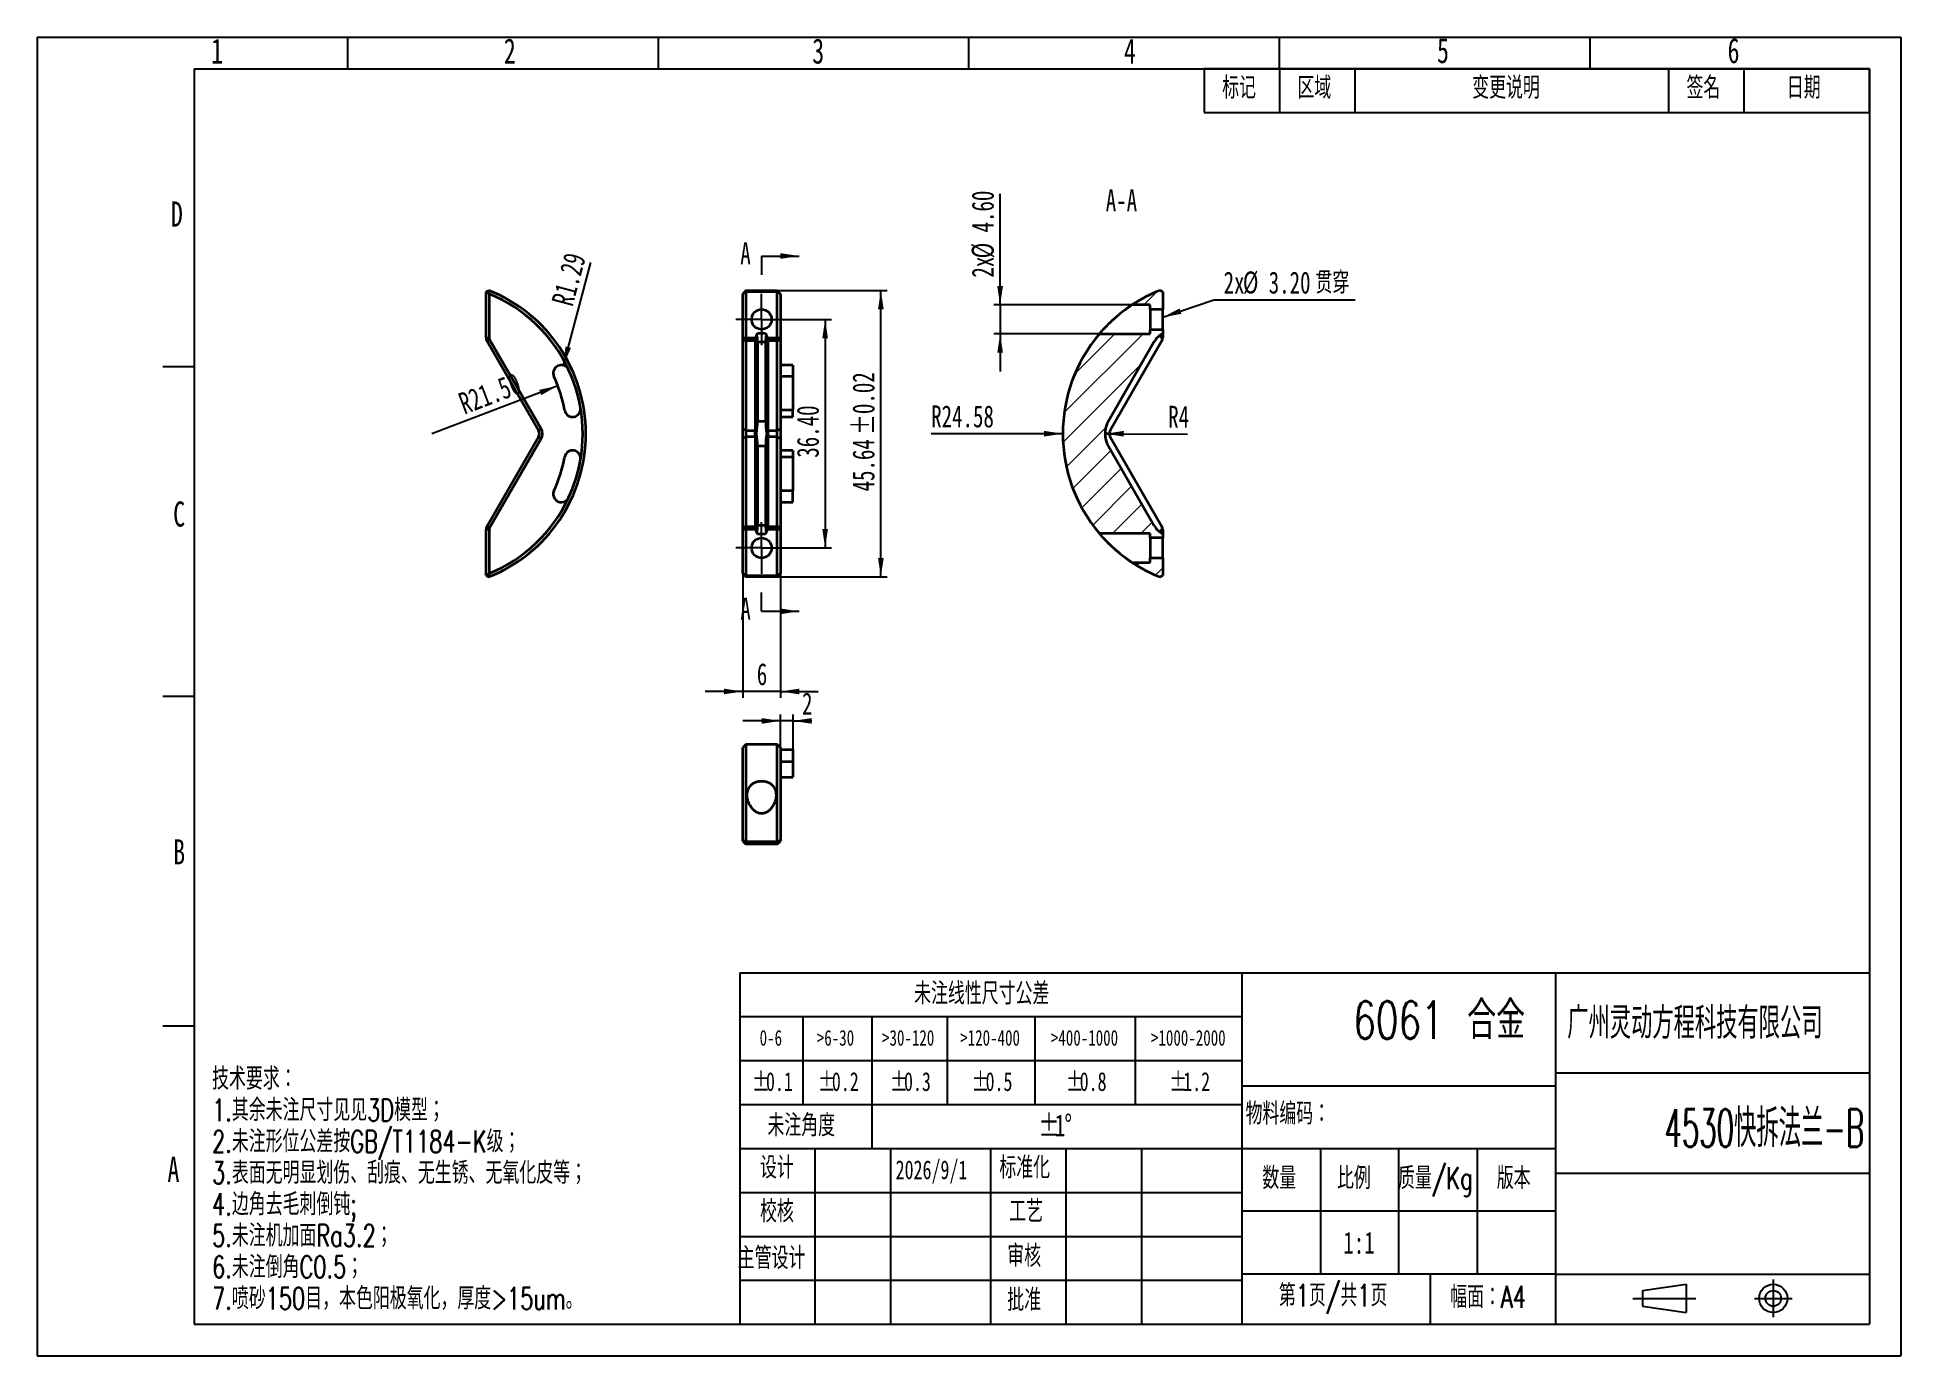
# Model space of a CAD drawing. Header units: millimetres. Extents: x 0 to 297, y 0 to 210.
import ezdxf

# ---------------------------------------------------------------- set-up
doc = ezdxf.new("R2010")
doc.units = ezdxf.units.MM
doc.linetypes.add('CENTERX2', pattern=[20.32, 12.7, -2.54, 2.54, -2.54])
for name, color, linetype in [('中心线', 6, 'CENTERX2'), ('尺寸线', 5, 'Continuous'), ('细实线', 7, 'Continuous')]:
    doc.layers.add(name, color=color, linetype=linetype)
doc.layers.add('图框', color=7, linetype='Continuous', lineweight=50)
doc.layers.add('粗实线', color=7, linetype='Continuous', lineweight=25)
doc.styles.add('SLDTEXTSTYLE0', font='TXT', dxfattribs={"width": 0.7, "bigfont": 'bigfont'})
doc.styles.add('SLDTEXTSTYLE1', font='TXT', dxfattribs={"width": 0.7})
doc.styles.add('SLDTEXTSTYLE2', font='TXT', dxfattribs={"width": 0.616621, "bigfont": 'bigfont'})
doc.styles.add('SLDTEXTSTYLE3', font='TXT', dxfattribs={"width": 0.538729, "bigfont": 'bigfont'})
doc.dimstyles.new('SLDDIMSTYLE0', dxfattribs={"dimtxt": 3.5, "dimasz": 3, "dimexe": 0, "dimexo": 0.0625, "dimgap": 0.875, "dimtad": 2, "dimrnd": 1e-09, "dimzin": 12, "dimdsep": 46, "dimtxsty": 'SLDTEXTSTYLE1', "dimsah": 1, "dimcen": 0.09, "dimadec": 0, "dimazin": 3, "dimtol": 1, "dimtp": 0.02, "dimtm": 0.02, "dimtfac": 1, "dimtofl": 0, "dimtmove": 0, "dimatfit": 3, "dimfxl": 0, "dimfrac": 2, "dimtolj": 1, "dimarcsym": 0})
doc.dimstyles.new('SLDDIMSTYLE1', dxfattribs={"dimtxt": 3.5, "dimasz": 3, "dimexe": 0, "dimexo": 0.0625, "dimgap": 0.875, "dimtad": 2, "dimrnd": 1e-09, "dimzin": 12, "dimdsep": 46, "dimtxsty": 'SLDTEXTSTYLE1', "dimsah": 1, "dimcen": 0.09, "dimadec": 0, "dimazin": 3, "dimtfac": 1, "dimtmove": 0, "dimatfit": 0, "dimfxl": 0, "dimfrac": 2, "dimtolj": 1, "dimtzin": 12, "dimarcsym": 0})
doc.dimstyles.new('SLDDIMSTYLE2', dxfattribs={"dimtxt": 3.5, "dimasz": 3, "dimexe": 0, "dimexo": 0.0625, "dimgap": 0.875, "dimtad": 2, "dimrnd": 1e-09, "dimzin": 4, "dimdsep": 46, "dimtxsty": 'SLDTEXTSTYLE1', "dimsah": 1, "dimcen": 0.09, "dimadec": 0, "dimazin": 1, "dimtfac": 1, "dimtofl": 0, "dimtmove": 0, "dimatfit": 3, "dimfxl": 0, "dimfrac": 2, "dimtolj": 1, "dimtzin": 12, "dimarcsym": 0})
doc.dimstyles.new('SLDDIMSTYLE3', dxfattribs={"dimtxt": 3.5, "dimasz": 3, "dimexe": 0, "dimexo": 0.0625, "dimgap": 0.875, "dimtad": 2, "dimrnd": 1e-09, "dimzin": 12, "dimdsep": 46, "dimtxsty": 'SLDTEXTSTYLE1', "dimsah": 1, "dimcen": 0, "dimadec": 0, "dimazin": 3, "dimtfac": 1, "dimtofl": 0, "dimtmove": 0, "dimatfit": 3, "dimfxl": 0, "dimfrac": 2, "dimtolj": 1, "dimtzin": 12, "dimarcsym": 0})
doc.dimstyles.new('SLDDIMSTYLE4', dxfattribs={"dimtxt": 3.5, "dimasz": 3, "dimexe": 0, "dimexo": 0.0625, "dimgap": 0.875, "dimtad": 2, "dimrnd": 1e-09, "dimzin": 12, "dimdsep": 46, "dimtxsty": 'SLDTEXTSTYLE1', "dimsah": 1, "dimcen": 0, "dimadec": 0, "dimazin": 3, "dimtfac": 1, "dimtofl": 0, "dimtmove": 0, "dimatfit": 3, "dimfxl": 0, "dimfrac": 2, "dimtolj": 1, "dimtzin": 12, "dimarcsym": 0})
doc.dimstyles.new('SLDDIMSTYLE5', dxfattribs={"dimtxt": 3.5, "dimasz": 3, "dimexe": 0, "dimexo": 0.0625, "dimgap": 0.875, "dimtad": 0, "dimtih": 1, "dimtoh": 1, "dimrnd": 1e-09, "dimzin": 4, "dimdsep": 46, "dimtxsty": 'SLDTEXTSTYLE1', "dimblk1": 'NONE', "dimsah": 1, "dimcen": 0, "dimadec": 0, "dimazin": 1, "dimtfac": 1, "dimtmove": 0, "dimatfit": 3, "dimldrblk": 'NONE', "dimfxl": 0, "dimfrac": 2, "dimtolj": 1, "dimtzin": 12, "dimarcsym": 0})
doc.dimstyles.new('SLDDIMSTYLE6', dxfattribs={"dimtxt": 3.5, "dimasz": 3, "dimexe": 0, "dimexo": 0.0625, "dimgap": 0.875, "dimtad": 2, "dimrnd": 1e-09, "dimzin": 4, "dimdsep": 46, "dimtxsty": 'SLDTEXTSTYLE1', "dimsah": 1, "dimcen": 0.09, "dimadec": 0, "dimazin": 1, "dimtfac": 1, "dimtmove": 0, "dimatfit": 0, "dimfxl": 0, "dimfrac": 2, "dimtolj": 1, "dimtzin": 12, "dimarcsym": 0})
doc.dimstyles.new('SLDDIMSTYLE7', dxfattribs={"dimtxt": 3.5, "dimasz": 3, "dimexe": 0, "dimexo": 0.0625, "dimgap": 0.875, "dimtad": 2, "dimrnd": 1e-09, "dimzin": 4, "dimdsep": 46, "dimtxsty": 'SLDTEXTSTYLE1', "dimsah": 1, "dimcen": 0, "dimadec": 0, "dimazin": 1, "dimtfac": 1, "dimtofl": 0, "dimtmove": 0, "dimatfit": 3, "dimfxl": 0, "dimfrac": 2, "dimtolj": 1, "dimtzin": 12, "dimarcsym": 0})

# ---------------------------------------------------------------- blocks, each defined once
blk = doc.blocks.new('SW_TABLEANNOTATION_0')
at = {"layer": '细实线', "color": 0}
for p, q in [((0, 0), (0, -7)), ((0, 0), (12, 0)), ((0, 0), (0, -7)), ((106, 0), (0, 0)), ((12, 0), (12, -7)), ((12, 0), (24, 0)), ((24, 0), (24, -7)), ((24, 0), (74, 0)), ((74, 0), (74, -7)), ((74, 0), (86, 0)), ((86, 0), (86, -7)), ((86, 0), (106, 0)), ((106, 0), (106, -7)), ((106, -7), (106, 0)), ((0, -7), (12, -7)), ((0, -7), (106, -7)), ((12, -7), (24, -7)), ((24, -7), (74, -7)), ((74, -7), (86, -7)), ((86, -7), (106, -7))]:
    blk.add_line(p, q, dxfattribs=at)
at = {"layer": '细实线', "color": 0, "char_height": 3.5, "attachment_point": 1, "style": 'SLDTEXTSTYLE0'}
for s, insert in [('标记', (2.85, -1.28)), ('区域', (14.85, -1.28)), ('变更说明', (42.7, -1.28)), ('签名', (76.85, -1.28)), ('日期', (92.85, -1.28))]:
    blk.add_mtext(s, dxfattribs=dict(at, insert=insert))
blk = doc.blocks.new('SW_TABLEANNOTATION_1')
at = {"layer": '细实线', "color": 0}
for p, q in [((0, 0), (0, -7)), ((0, 0), (5, 0)), ((5, 0), (10, 0)), ((10, 0), (21, 0)), ((21, 0), (33, 0)), ((33, 0), (47, 0)), ((47, 0), (63, 0)), ((63, 0), (80, 0)), ((80, 0), (80, -7)), ((0, -7), (0, -14)), ((0, -7), (5, -7)), ((5, -7), (10, -7)), ((10, -7), (10, -14)), ((10, -7), (21, -7)), ((21, -7), (21, -14)), ((21, -7), (33, -7)), ((33, -7), (33, -14)), ((33, -7), (47, -7)), ((47, -7), (47, -14)), ((47, -7), (63, -7)), ((63, -7), (63, -14)), ((63, -7), (80, -7)), ((80, -7), (80, -14)), ((0, -14), (0, -21)), ((0, -14), (5, -14)), ((5, -14), (10, -14)), ((10, -14), (10, -21)), ((10, -14), (21, -14)), ((21, -14), (21, -21)), ((21, -14), (33, -14)), ((33, -14), (33, -21)), ((33, -14), (47, -14)), ((47, -14), (47, -21)), ((47, -14), (63, -14)), ((63, -14), (63, -21)), ((63, -14), (80, -14)), ((80, -14), (80, -21)), ((0, -21), (0, -28)), ((0, -21), (5, -21)), ((5, -21), (10, -21)), ((10, -21), (21, -21)), ((21, -21), (21, -28)), ((21, -21), (21, -28)), ((21, -21), (33, -21)), ((33, -21), (47, -21)), ((47, -21), (63, -21)), ((63, -21), (80, -21)), ((80, -21), (80, -28)), ((0, -28), (5, -28)), ((5, -28), (10, -28)), ((10, -28), (21, -28)), ((21, -28), (33, -28)), ((33, -28), (47, -28)), ((47, -28), (63, -28)), ((63, -28), (80, -28))]:
    blk.add_line(p, q, dxfattribs=at)
at = {"layer": '细实线', "color": 0, "attachment_point": 1}
for s, insert, char_height, style in [('未注线性尺寸公差', (27.75, -1.56), 3.5, 'SLDTEXTSTYLE0'), ('0-6', (3.13, -9.12), 2.5, 'SLDTEXTSTYLE1'), ('>6-30', (12.24, -9.12), 2.5, 'SLDTEXTSTYLE1'), ('>30-120', (22.64, -9.12), 2.5, 'SLDTEXTSTYLE1'), ('>120-400', (35.1, -9.12), 2.5, 'SLDTEXTSTYLE1'), ('>400-1000', (49.55, -9.12), 2.5, 'SLDTEXTSTYLE1'), ('>1000-2000', (65.5, -9.12), 2.5, 'SLDTEXTSTYLE1'), ('%%p', (1.91, -15.84), 3, 'SLDTEXTSTYLE1'), ('0.1', (4.14, -15.84), 3, 'SLDTEXTSTYLE1'), ('%%p', (12.41, -15.84), 3, 'SLDTEXTSTYLE1'), ('0.2', (14.64, -15.84), 3, 'SLDTEXTSTYLE1'), ('%%p', (23.91, -15.84), 3, 'SLDTEXTSTYLE1'), ('0.3', (26.14, -15.84), 3, 'SLDTEXTSTYLE1'), ('%%p', (36.91, -15.84), 3, 'SLDTEXTSTYLE1'), ('0.5', (39.14, -15.84), 3, 'SLDTEXTSTYLE1'), ('%%p', (51.92, -15.84), 3, 'SLDTEXTSTYLE1'), ('0.8', (54.14, -15.84), 3, 'SLDTEXTSTYLE1'), ('%%p', (68.41, -15.84), 3, 'SLDTEXTSTYLE1'), ('1.2', (70.64, -15.84), 3, 'SLDTEXTSTYLE1'), ('未注角度', (4.38, -22.56), 3.5, 'SLDTEXTSTYLE0'), ('%%p', (47.57, -22.56), 3.5, 'SLDTEXTSTYLE1'), ('1', (50.17, -22.56), 3.5, 'SLDTEXTSTYLE1'), ('%%d', (51.7, -22.56), 3.5, 'SLDTEXTSTYLE1')]:
    blk.add_mtext(s, dxfattribs=dict(at, insert=insert, char_height=char_height, style=style))
blk = doc.blocks.new('_D')
at = {"layer": '尺寸线'}
for p, q in [((117.95, 169.68), (135.45, 169.68)), ((134.45, 124.04), (134.45, 169.68)), ((117.95, 124.04), (135.45, 124.04))]:
    blk.add_line(p, q, dxfattribs=at)
for points in [[(134.45, 169.68), (134, 166.68), (134.9, 166.68)], [(134.45, 124.04), (134.9, 127.04), (134, 127.04)]]:
    blk.add_solid(points, dxfattribs=at)
at = {"layer": '尺寸线', "char_height": 3.5, "attachment_point": 1, "rotation": 90, "style": 'SLDTEXTSTYLE1'}
for s, insert in [('±0.02', (129.93, 146.65)), ('45.64', (129.93, 137.66))]:
    blk.add_mtext(s, dxfattribs=dict(at, insert=insert))
blk = doc.blocks.new('_D_1')
at = {"layer": '尺寸线'}
for p, q in [((112.45, 131.85), (112.45, 104.8)), ((118.45, 131.85), (118.45, 104.8)), ((112.45, 105.8), (106.45, 105.8)), ((118.45, 105.8), (112.45, 105.8)), ((118.45, 105.8), (124.45, 105.8))]:
    blk.add_line(p, q, dxfattribs=at)
for points in [[(112.45, 105.8), (109.45, 106.25), (109.45, 105.35)], [(118.45, 105.8), (121.45, 105.35), (121.45, 106.25)]]:
    blk.add_solid(points, dxfattribs=at)
at = {"layer": '尺寸线', "insert": (114.68, 110.31), "char_height": 3.5, "attachment_point": 1, "style": 'SLDTEXTSTYLE1'}
blk.add_mtext('6', dxfattribs=at)
blk = doc.blocks.new('_D_2')
at = {"layer": '尺寸线'}
for p, q in [((119.55, 165.06), (126.57, 165.06)), ((125.57, 165.06), (125.57, 128.66)), ((119.55, 128.66), (126.57, 128.66))]:
    blk.add_line(p, q, dxfattribs=at)
for points in [[(125.57, 165.06), (125.12, 162.06), (126.02, 162.06)], [(125.57, 128.66), (126.02, 131.66), (125.12, 131.66)]]:
    blk.add_solid(points, dxfattribs=at)
at = {"layer": '尺寸线', "insert": (121.06, 143.03), "char_height": 3.5, "attachment_point": 1, "rotation": 90, "style": 'SLDTEXTSTYLE1'}
blk.add_mtext('36.40', dxfattribs=at)
blk = doc.blocks.new('SW_CENTERMARKSYMBOL_0')
at = {"layer": '中心线', "color": 0}
for p, q in [((0, 2.5), (0, 4.1)), ((-2.5, 0), (-4.1, 0)), ((0, 0), (-2.5, 0)), ((0, 0), (0, 2.5)), ((0, 0), (0, -2.5)), ((0, 0), (2.5, 0)), ((2.5, 0), (4.1, 0)), ((0, -2.5), (0, -4.1))]:
    blk.add_line(p, q, dxfattribs=at)
blk = doc.blocks.new('SW_CENTERMARKSYMBOL_1')
at = {"layer": '中心线', "color": 0}
for p, q in [((0, 2.5), (0, 4.1)), ((-2.5, 0), (-4.1, 0)), ((0, 0), (-2.5, 0)), ((0, 0), (0, 2.5)), ((0, 0), (0, -2.5)), ((0, 0), (2.5, 0)), ((2.5, 0), (4.1, 0)), ((0, -2.5), (0, -4.1))]:
    blk.add_line(p, q, dxfattribs=at)
blk = doc.blocks.new('_D_3')
at = {"layer": '尺寸线'}
for p, q in [((118.45, 101.11), (112.45, 101.11)), ((118.45, 96.53), (118.45, 102.11)), ((120.45, 101.11), (118.45, 101.11)), ((120.45, 96.53), (120.45, 102.11)), ((120.45, 101.11), (123.43, 101.11))]:
    blk.add_line(p, q, dxfattribs=at)
for points in [[(118.45, 101.11), (115.45, 101.56), (115.45, 100.66)], [(120.45, 101.11), (123.45, 100.66), (123.45, 101.56)]]:
    blk.add_solid(points, dxfattribs=at)
at = {"layer": '尺寸线', "insert": (121.89, 105.62), "char_height": 3.5, "attachment_point": 1, "style": 'SLDTEXTSTYLE1'}
blk.add_mtext('2', dxfattribs=at)
blk = doc.blocks.new('_D_4')
at = {"layer": '尺寸线'}
blk.add_line((170.18, 146.86), (183.32, 146.79), dxfattribs=at)
blk.add_solid([(170.18, 146.86), (173.17, 146.4), (173.18, 147.3)], dxfattribs=at)
at = {"layer": '尺寸线', "insert": (180.25, 151.3), "char_height": 3.5, "attachment_point": 1, "style": 'SLDTEXTSTYLE1'}
blk.add_mtext('R4', dxfattribs=at)
blk = doc.blocks.new('_D_5')
at = {"layer": '尺寸线'}
blk.add_line((163.46, 146.86), (142.47, 146.86), dxfattribs=at)
blk.add_solid([(163.46, 146.86), (160.46, 147.31), (160.46, 146.41)], dxfattribs=at)
at = {"layer": '尺寸线', "insert": (142.47, 151.37), "char_height": 3.5, "attachment_point": 1, "style": 'SLDTEXTSTYLE1'}
blk.add_mtext('R24.58', dxfattribs=at)
blk = doc.blocks.new('_D_6')
at = {"layer": '尺寸线'}
for p, q in [((179.37, 165.41), (187.5, 168.18)), ((187.5, 168.18), (210.06, 168.18))]:
    blk.add_line(p, q, dxfattribs=at)
blk.add_solid([(179.37, 165.41), (182.36, 165.95), (182.07, 166.81)], dxfattribs=at)
at = {"layer": '尺寸线', "char_height": 3.5, "attachment_point": 1}
for s, insert, style in [('2x', (189.08, 172.68), 'SLDTEXTSTYLE1'), ('%%c', (192.15, 172.7), 'SLDTEXTSTYLE1'), ('3.20', (196.27, 172.68), 'SLDTEXTSTYLE1'), ('贯穿', (203.72, 172.68), 'SLDTEXTSTYLE0')]:
    blk.add_mtext(s, dxfattribs=dict(at, insert=insert, style=style))
blk = doc.blocks.new('_None')
blk = doc.blocks.new('_D_7')
at = {"layer": '尺寸线'}
for p, q in [((153.46, 167.36), (153.46, 185.04)), ((174.48, 167.36), (152.46, 167.36)), ((153.46, 167.36), (153.46, 162.76)), ((169.29, 162.76), (152.46, 162.76)), ((153.46, 162.76), (153.46, 156.76))]:
    blk.add_line(p, q, dxfattribs=at)
for points in [[(153.46, 167.36), (153.91, 170.36), (153.01, 170.36)], [(153.46, 162.76), (153.01, 159.76), (153.91, 159.76)]]:
    blk.add_solid(points, dxfattribs=at)
at = {"layer": '尺寸线', "char_height": 3.5, "attachment_point": 1, "rotation": 90, "style": 'SLDTEXTSTYLE1'}
for s, insert in [('4.60', (148.94, 178.91)), ('%%c', (148.93, 174.79)), ('2x', (148.94, 171.72))]:
    blk.add_mtext(s, dxfattribs=dict(at, insert=insert))
blk = doc.blocks.new('_D_8')
at = {"layer": '尺寸线'}
blk.add_line((83.85, 157.74), (88.24, 174.12), dxfattribs=at)
blk.add_solid([(83.85, 157.74), (85.06, 160.52), (84.19, 160.75)], dxfattribs=at)
at = {"layer": '尺寸线', "insert": (81.92, 167.88), "char_height": 3.5, "attachment_point": 1, "rotation": 75, "style": 'SLDTEXTSTYLE1'}
blk.add_mtext('R1.29', dxfattribs=at)
blk = doc.blocks.new('_D_9')
at = {"layer": '尺寸线'}
blk.add_line((82.97, 154.49), (62.87, 146.86), dxfattribs=at)
blk.add_solid([(82.97, 154.49), (80, 153.85), (80.32, 153.01)], dxfattribs=at)
at = {"layer": '尺寸线', "insert": (66.83, 153.15), "char_height": 3.5, "attachment_point": 1, "rotation": 20.7866, "style": 'SLDTEXTSTYLE1'}
blk.add_mtext('R21.50', dxfattribs=at)

msp = doc.modelspace()

# ---------------------------------------------------------------- hatches: boundary and pattern name
at = {"layer": '细实线', "linetype": 'Continuous', "lineweight": 18}
h = msp.add_hatch(dxfattribs=at)
h.set_pattern_fill('ANSI31', color=256, angle=3e-322, style=0)
edge = h.paths.add_edge_path(flags=0)
edge.add_line((177.372, 167.364), (177.372, 166.664))
edge.add_line((177.372, 166.664), (179.372, 166.664))
edge.add_line((179.372, 166.664), (179.372, 169.476))
edge.add_line((179.372, 169.476), (178.911, 169.685))
edge.add_arc((188.033, 146.864), 24.576, 111.78712, 123.47431)
edge.add_line((174.477, 167.364), (177.372, 167.364))
h = msp.add_hatch(dxfattribs=at)
h.set_pattern_fill('ANSI31', color=256, angle=3e-322, style=0)
edge = h.paths.add_edge_path(flags=0)
edge.add_line((177.372, 162.764), (169.292, 162.764))
edge.add_arc((188.033, 146.864), 24.576, 139.68707, 220.31293)
edge.add_line((169.292, 130.964), (177.372, 130.964))
edge.add_line((177.372, 130.964), (177.372, 130.264))
edge.add_line((177.372, 130.264), (179.372, 130.264))
edge.add_line((179.372, 130.264), (179.372, 130.864))
edge.add_arc((181.435, 134.291), 4, 210, 238.95502, ccw=False)
edge.add_line((177.971, 132.291), (170.712, 144.864))
edge.add_arc((174.176, 146.864), 4, 150, 210, ccw=False)
edge.add_line((170.712, 148.864), (177.971, 161.437))
edge.add_arc((181.435, 159.437), 4, 121.04498, 150, ccw=False)
edge.add_line((179.372, 162.864), (179.372, 163.464))
edge.add_line((179.372, 163.464), (177.372, 163.464))
edge.add_line((177.372, 163.464), (177.372, 162.764))
h = msp.add_hatch(dxfattribs=at)
h.set_pattern_fill('ANSI31', color=256, angle=3e-322, style=0)
edge = h.paths.add_edge_path(flags=0)
edge.add_line((177.372, 127.064), (177.372, 126.364))
edge.add_line((177.372, 126.364), (174.477, 126.364))
edge.add_arc((188.033, 146.864), 24.576, 236.52569, 248.21288)
edge.add_line((178.911, 124.043), (179.372, 124.252))
edge.add_line((179.372, 124.252), (179.372, 127.064))
edge.add_line((179.372, 127.064), (177.372, 127.064))

# ---------------------------------------------------------------- linework, layer by layer
at = {"color": 7, "linetype": 'Continuous', "lineweight": 35}
for p, q in [((71.526, 169.476), (71.988, 169.685)), ((71.526, 169.476), (72.026, 169.13)), ((71.526, 162.132), (71.526, 169.476)), ((112.445, 169.13), (112.945, 169.476)), ((112.945, 169.685), (112.945, 169.476)), ((112.945, 169.685), (117.945, 169.685)), ((112.945, 169.476), (112.945, 162.132)), ((117.945, 169.476), (112.945, 169.476)), ((117.945, 169.476), (117.945, 169.685)), ((117.945, 162.132), (117.945, 169.476)), ((117.945, 169.476), (118.445, 169.13)), ((179.372, 169.476), (178.911, 169.685)), ((179.372, 169.476), (179.372, 166.664)), ((72.026, 169.13), (72.026, 162.132)), ((112.445, 162.132), (112.445, 169.13)), ((118.445, 169.13), (118.445, 162.132)), ((177.372, 167.364), (174.477, 167.364)), ((177.372, 166.664), (177.372, 167.364)), ((179.372, 166.664), (177.372, 166.664)), ((177.372, 166.664), (177.372, 163.464)), ((179.372, 163.464), (179.372, 166.664)), ((177.372, 162.764), (177.372, 163.464)), ((177.372, 163.464), (179.372, 163.464)), ((179.372, 163.464), (179.372, 162.864)), ((71.526, 162.132), (72.026, 162.132)), ((71.66, 161.632), (72.093, 161.882)), ((79.898, 147.364), (71.66, 161.632)), ((72.093, 161.882), (80.331, 147.614)), ((112.445, 161.882), (112.445, 162.132)), ((112.445, 162.132), (112.945, 162.132)), ((112.445, 161.882), (112.945, 161.632)), ((112.445, 147.614), (112.445, 161.882)), ((112.945, 162.132), (112.945, 161.632)), ((112.945, 162.132), (114.543, 162.132)), ((114.445, 161.632), (112.945, 161.632)), ((112.945, 161.632), (112.945, 147.364)), ((114.445, 161.632), (114.445, 147.364)), ((114.543, 162.132), (114.461, 161.908)), ((114.543, 162.132), (114.809, 162.864)), ((114.809, 162.864), (116.081, 162.864)), ((116.081, 161.437), (114.809, 161.437)), ((114.809, 161.437), (114.809, 148.864)), ((116.081, 162.864), (116.348, 162.132)), ((116.081, 161.437), (116.081, 148.864)), ((116.348, 162.132), (117.945, 162.132)), ((116.429, 161.908), (116.348, 162.132)), ((117.945, 161.632), (116.445, 161.632)), ((116.445, 161.632), (116.445, 147.364)), ((117.945, 161.632), (117.945, 162.132)), ((117.945, 162.132), (118.445, 162.132)), ((117.945, 161.632), (118.445, 161.882)), ((117.945, 147.364), (117.945, 161.632)), ((118.445, 162.132), (118.445, 161.882)), ((118.445, 161.882), (118.445, 147.614)), ((169.292, 162.764), (177.372, 162.764)), ((177.971, 161.437), (170.712, 148.864)), ((179.238, 161.632), (171.001, 147.364)), ((179.347, 161.908), (178.96, 162.579)), ((179.372, 162.864), (179.372, 162.132)), ((120.445, 157.783), (118.445, 157.783)), ((120.445, 157.783), (120.445, 155.95)), ((120.445, 155.95), (118.445, 155.95)), ((120.445, 155.95), (120.445, 150.598)), ((114.809, 148.864), (116.081, 148.864)), ((120.445, 150.598), (118.445, 150.598)), ((118.445, 149.533), (120.445, 149.533)), ((120.445, 149.533), (120.445, 150.598)), ((71.66, 132.096), (79.898, 146.364)), ((80.331, 146.114), (72.093, 131.846)), ((79.898, 147.364), (80.331, 147.614)), ((79.898, 146.364), (80.331, 146.114)), ((112.445, 147.614), (112.945, 147.364)), ((112.445, 146.114), (112.445, 147.614)), ((112.445, 146.114), (112.945, 146.364)), ((112.445, 131.846), (112.445, 146.114)), ((112.945, 147.364), (114.445, 147.364)), ((112.945, 147.364), (112.945, 146.364)), ((112.945, 146.364), (112.945, 132.096)), ((114.445, 146.364), (112.945, 146.364)), ((114.614, 146.864), (114.397, 146.864)), ((114.445, 146.364), (114.445, 132.096)), ((116.494, 146.864), (116.276, 146.864)), ((116.445, 147.364), (117.945, 147.364)), ((116.445, 146.364), (116.445, 132.096)), ((117.945, 146.364), (116.445, 146.364)), ((117.945, 147.364), (118.445, 147.614)), ((117.945, 146.364), (117.945, 147.364)), ((117.945, 132.096), (117.945, 146.364)), ((117.945, 146.364), (118.445, 146.114)), ((118.445, 147.614), (118.445, 146.114)), ((118.445, 146.114), (118.445, 131.846)), ((170.867, 146.864), (170.176, 146.864)), ((171.001, 146.364), (179.238, 132.096)), ((114.809, 144.864), (114.809, 132.291)), ((116.081, 144.864), (114.809, 144.864)), ((116.081, 144.864), (116.081, 132.291)), ((120.445, 144.195), (118.445, 144.195)), ((120.445, 143.131), (118.445, 143.131)), ((120.445, 144.195), (120.445, 143.131)), ((120.445, 143.131), (120.445, 137.778)), ((170.712, 144.864), (177.971, 132.291)), ((120.445, 137.778), (118.445, 137.778)), ((120.445, 135.945), (120.445, 137.778)), ((118.445, 135.945), (120.445, 135.945)), ((72.026, 131.596), (71.526, 131.596)), ((71.526, 124.252), (71.526, 131.596)), ((72.093, 131.846), (71.66, 132.096)), ((72.026, 131.596), (72.026, 124.598)), ((112.945, 132.096), (112.445, 131.846)), ((112.445, 131.596), (112.445, 131.846)), ((112.945, 131.596), (112.445, 131.596)), ((112.445, 124.598), (112.445, 131.596)), ((112.945, 132.096), (112.945, 131.596)), ((112.945, 132.096), (114.445, 132.096)), ((112.945, 131.596), (112.945, 124.252)), ((114.543, 131.596), (112.945, 131.596)), ((114.461, 131.82), (114.543, 131.596)), ((114.809, 130.864), (114.543, 131.596)), ((114.809, 132.291), (116.081, 132.291)), ((116.081, 130.864), (114.809, 130.864)), ((116.348, 131.596), (116.081, 130.864)), ((116.348, 131.596), (116.429, 131.82)), ((117.945, 131.596), (116.348, 131.596)), ((116.445, 132.096), (117.945, 132.096)), ((117.945, 131.596), (117.945, 132.096)), ((118.445, 131.846), (117.945, 132.096)), ((117.945, 124.252), (117.945, 131.596)), ((118.445, 131.596), (117.945, 131.596)), ((118.445, 131.846), (118.445, 131.596)), ((118.445, 131.596), (118.445, 124.598)), ((177.372, 130.964), (169.292, 130.964)), ((177.372, 130.264), (177.372, 130.964)), ((179.347, 131.82), (178.96, 131.149)), ((179.372, 131.596), (179.372, 130.864)), ((179.372, 130.864), (179.372, 130.264)), ((179.372, 130.264), (177.372, 130.264)), ((177.372, 130.264), (177.372, 127.064)), ((179.372, 127.064), (179.372, 130.264)), ((174.477, 126.364), (177.372, 126.364)), ((177.372, 127.064), (179.372, 127.064)), ((177.372, 126.364), (177.372, 127.064)), ((179.372, 127.064), (179.372, 124.252)), ((72.026, 124.598), (71.526, 124.252)), ((71.526, 124.252), (71.988, 124.043)), ((112.945, 124.252), (112.445, 124.598)), ((112.945, 124.043), (112.945, 124.252)), ((112.945, 124.252), (117.945, 124.252)), ((117.945, 124.043), (112.945, 124.043)), ((118.445, 124.598), (117.945, 124.252)), ((117.945, 124.252), (117.945, 124.043)), ((178.911, 124.043), (179.372, 124.252)), ((112.945, 97.375), (112.445, 96.875)), ((112.445, 81.959), (112.445, 96.875)), ((117.945, 97.375), (112.945, 97.375)), ((112.945, 97.375), (112.945, 81.921)), ((118.445, 96.875), (117.945, 97.375)), ((117.945, 81.921), (117.945, 97.375)), ((118.445, 96.875), (118.445, 96.51)), ((120.445, 96.529), (118.445, 96.529)), ((118.445, 96.51), (118.445, 94.62)), ((120.445, 96.51), (118.445, 96.51)), ((120.445, 96.51), (120.445, 96.529)), ((120.445, 96.51), (120.445, 94.62)), ((118.445, 94.62), (118.445, 81.959)), ((120.445, 94.62), (118.445, 94.62)), ((118.445, 92.164), (120.445, 92.164)), ((120.445, 94.62), (120.445, 92.164)), ((112.445, 81.959), (112.945, 81.459)), ((112.945, 81.921), (117.945, 81.921)), ((112.945, 81.921), (112.945, 81.459)), ((117.945, 81.459), (112.945, 81.459)), ((117.945, 81.459), (118.445, 81.959)), ((117.945, 81.459), (117.945, 81.921))]:
    msp.add_line(p, q, dxfattribs=at)
for centre in [(115.445, 165.064), (115.445, 128.664)]:
    msp.add_circle(centre, 1.6, dxfattribs=at)
for centre, radius, start, end in [((62.866, 146.864), 24.576, 291.78712, 68.21288), ((188.033, 146.864), 24.576, 111.78712, 123.47431), ((62.866, 146.864), 24.076, 25, 67.63745), ((72.526, 162.132), 1, 180, 210), ((72.526, 162.132), 0.5, 180, 210), ((188.033, 146.864), 24.576, 139.68707, 220.31293), ((181.435, 159.437), 4, 121.04498, 150), ((178.372, 162.132), 1, 330, 347.0586), ((178.372, 162.132), 1, 347.0586, 0), ((83.519, 156.495), 1.288, 25, 205), ((62.866, 146.864), 21.5, 10, 25), ((62.866, 146.864), 24.076, 10, 25), ((85.308, 150.821), 1.288, 190, 10), ((62.866, 146.864), 24.076, 350, 10), ((174.176, 146.864), 4, 150, 210), ((79.032, 146.864), 1, 330, 30), ((79.032, 146.864), 1.5, 330, 30), ((171.867, 146.864), 1, 150, 180), ((171.867, 146.864), 1, 180, 210), ((62.866, 146.864), 21.5, 335, 350), ((85.308, 142.907), 1.288, 350, 170), ((62.866, 146.864), 24.076, 335, 350), ((62.866, 146.864), 24.076, 292.36255, 335), ((83.519, 137.233), 1.288, 155, 335), ((72.526, 131.596), 1, 150, 180), ((72.526, 131.596), 0.5, 150, 180), ((181.435, 134.291), 4, 210, 238.95502), ((178.372, 131.596), 1, 12.9414, 30), ((178.372, 131.596), 1, 0, 12.9414), ((188.033, 146.864), 24.576, 236.52569, 248.21288)]:
    msp.add_arc(centre, radius, start, end, dxfattribs=at)
for centre, major_axis, ratio, start_param, end_param in [((22.582, 235.807), (-42.024, 92.783), 0.2847098, 3.7907547, 3.7991789), ((190.225, 235.807), (97.457, 93.342), 0.0641512, 2.422641, 2.4310652), ((40.666, 235.807), (97.457, -93.342), 0.0641512, 0.7105274, 0.7189517), ((114.809, 162.132), (0.201, 0.998), 0.3040696, 1.8577922, 2.1555209), ((113.353, 159.437), (0.804, 3.993), 0.3040696, 5.2971136, 5.6769807), ((117.537, 159.437), (-0.804, 3.993), 0.3040696, 0.6062046, 0.9860717), ((116.081, 162.132), (-0.201, 0.998), 0.3040696, 4.1276644, 4.4253931), ((113.353, 146.864), (0.804, 3.993), 0.3040696, 4.7735148, 5.2971136), ((117.537, 146.864), (-0.804, 3.993), 0.3040696, 0.9860717, 1.5096705), ((114.081, 146.864), (0.201, 0.998), 0.3040696, 4.7735148, 5.2971136), ((114.081, 146.864), (-0.201, 0.998), 0.3040696, 4.1276644, 4.6512632), ((113.353, 146.864), (-0.804, 3.993), 0.3040696, 4.1276644, 4.6512632), ((117.537, 146.864), (0.804, 3.993), 0.3040696, 1.6319221, 2.1555209), ((116.809, 146.864), (-0.201, 0.998), 0.3040696, 0.9860717, 1.5096705), ((116.809, 146.864), (0.201, 0.998), 0.3040696, 1.6319221, 2.1555209), ((114.809, 131.596), (-0.201, 0.998), 0.3040696, 0.9860717, 1.2838004), ((113.353, 134.291), (-0.804, 3.993), 0.3040696, 3.7477972, 4.1276644), ((117.537, 134.291), (0.804, 3.993), 0.3040696, 2.1555209, 2.5353881), ((116.081, 131.596), (0.201, 0.998), 0.3040696, 4.9993849, 5.2971136), ((22.582, 57.921), (42.024, 92.783), 0.2847098, 5.625599, 5.6340233), ((190.225, 57.921), (97.457, -93.342), 0.0641512, 3.8521201, 3.8605443), ((40.666, 57.921), (97.457, 93.342), 0.0641512, 5.5642336, 5.5726579), ((190.225, 32.515), (97.121, -44.522), 0.2259628, 2.5872234, 2.5956476), ((40.666, 32.515), (97.121, 44.522), 0.2259628, 0.545945, 0.5543693)]:
    msp.add_ellipse(centre, major_axis=major_axis, ratio=ratio, start_param=start_param, end_param=end_param, dxfattribs=at)
for points, knots in [([(174.477, 167.364), (174.477, 167.364), (174.468, 167.358), (174.433, 167.335), (174.406, 167.317), (174.308, 167.252), (174.217, 167.19), (174.007, 167.046), (173.89, 166.964), (173.639, 166.785), (173.507, 166.689), (173.102, 166.388), (172.819, 166.169), (172.245, 165.702), (171.959, 165.459), (171.532, 165.079), (171.39, 164.949), (171.113, 164.69), (170.977, 164.56), (170.578, 164.17), (170.322, 163.906), (169.981, 163.543), (169.873, 163.425), (169.68, 163.211), (169.594, 163.114), (169.449, 162.947), (169.392, 162.88), (169.313, 162.788), (169.292, 162.764), (169.292, 162.764)], [0, 0, 0, 0, 0.03125, 0.03125, 0.0625, 0.0625, 0.125, 0.125, 0.1875, 0.1875, 0.25, 0.25, 0.375, 0.375, 0.5, 0.5, 0.5625, 0.5625, 0.625, 0.625, 0.75, 0.75, 0.8125, 0.8125, 0.875, 0.875, 0.9375, 0.9375, 1, 1, 1, 1]), ([(169.292, 130.964), (169.292, 130.964), (169.313, 130.94), (169.392, 130.848), (169.449, 130.781), (169.594, 130.615), (169.681, 130.516), (169.874, 130.302), (169.982, 130.185), (170.21, 129.941), (170.33, 129.816), (170.58, 129.559), (170.712, 129.427), (171.113, 129.035), (171.389, 128.777), (171.816, 128.397), (171.96, 128.271), (172.246, 128.027), (172.389, 127.909), (172.817, 127.561), (173.103, 127.339), (173.508, 127.038), (173.639, 126.943), (173.89, 126.764), (174.008, 126.682), (174.217, 126.538), (174.309, 126.476), (174.406, 126.411), (174.433, 126.393), (174.468, 126.37), (174.477, 126.364), (174.477, 126.364)], [0, 0, 0, 0, 0.0625, 0.0625, 0.125, 0.125, 0.1875, 0.1875, 0.25, 0.25, 0.3125, 0.3125, 0.375, 0.375, 0.5, 0.5, 0.5625, 0.5625, 0.625, 0.625, 0.75, 0.75, 0.8125, 0.8125, 0.875, 0.875, 0.9375, 0.9375, 0.96875, 0.96875, 1, 1, 1, 1]), ([(115.445, 86.354), (115.542, 86.354), (115.637, 86.364), (115.824, 86.399), (115.916, 86.425), (116.178, 86.523), (116.338, 86.615), (116.624, 86.825), (116.75, 86.942), (116.977, 87.192), (117.079, 87.325), (117.345, 87.729), (117.478, 88.012), (117.669, 88.586), (117.725, 88.872), (117.749, 89.299), (117.746, 89.441), (117.719, 89.718), (117.694, 89.854), (117.582, 90.252), (117.456, 90.509), (117.178, 90.85), (117.068, 90.958), (116.818, 91.151), (116.678, 91.237), (116.362, 91.383), (116.193, 91.44), (115.828, 91.519), (115.638, 91.539), (115.351, 91.539), (115.254, 91.534), (115.065, 91.514), (114.972, 91.499), (114.7, 91.44), (114.527, 91.382), (114.214, 91.237), (114.071, 91.15), (113.822, 90.957), (113.713, 90.85), (113.432, 90.507), (113.309, 90.255), (113.159, 89.718), (113.134, 89.442), (113.157, 89.017), (113.176, 88.873), (113.232, 88.585), (113.27, 88.442), (113.364, 88.158), (113.421, 88.016), (113.556, 87.735), (113.634, 87.595), (113.813, 87.324), (113.912, 87.193), (114.14, 86.943), (114.268, 86.824), (114.552, 86.615), (114.713, 86.523), (115.061, 86.393), (115.251, 86.354), (115.445, 86.354)], [0, 0, 0, 0, 0.015625, 0.015625, 0.03125, 0.03125, 0.0625, 0.0625, 0.09375, 0.09375, 0.125, 0.125, 0.1875, 0.1875, 0.25, 0.25, 0.28125, 0.28125, 0.3125, 0.3125, 0.375, 0.375, 0.40625, 0.40625, 0.4375, 0.4375, 0.46875, 0.46875, 0.5, 0.5, 0.515625, 0.515625, 0.53125, 0.53125, 0.5625, 0.5625, 0.59375, 0.59375, 0.625, 0.625, 0.6875, 0.6875, 0.75, 0.75, 0.78125, 0.78125, 0.8125, 0.8125, 0.84375, 0.84375, 0.875, 0.875, 0.90625, 0.90625, 0.9375, 0.9375, 0.96875, 0.96875, 1, 1, 1, 1])]:
    msp.add_open_spline(points, degree=3, knots=knots, dxfattribs=at)
at = {"layer": '中心线'}
for p, q in [((276.681, 12.134), (276.681, 6.134)), ((254.326, 9.134), (264.326, 9.134)), ((273.681, 9.134), (279.681, 9.134))]:
    msp.add_line(p, q, dxfattribs=at)
at = {"layer": '粗实线'}
for p, q in [((25, 205), (25, 5)), ((25, 205), (292, 205)), ((292, 205), (292, 5)), ((112, 61), (292, 61)), ((112, 61), (112, 5)), ((255.826, 10.384), (262.826, 11.384)), ((255.826, 10.384), (255.826, 7.884)), ((262.826, 11.384), (262.826, 6.884)), ((255.826, 7.884), (262.826, 6.884)), ((25, 5), (292, 5))]:
    msp.add_line(p, q, dxfattribs=at)
for radius in [2.25, 1.25]:
    msp.add_circle((276.681, 9.134), radius, dxfattribs=at)
at = {"layer": '细实线'}
for p, q in [((0, 210), (297, 210)), ((0, 210), (0, 0)), ((49.5, 205), (49.5, 210)), ((99, 205), (99, 210)), ((148.5, 205), (148.5, 210)), ((198, 205), (198, 210)), ((247.5, 205), (247.5, 210)), ((297, 210), (297, 0)), ((115.445, 175.162), (115.445, 172.162)), ((115.445, 175.162), (121.445, 175.162)), ((25, 157.5), (20, 157.5)), ((115.445, 118.566), (115.445, 121.566)), ((115.445, 118.566), (121.445, 118.566)), ((25, 105), (20, 105)), ((192, 61), (192, 5)), ((242, 61), (242, 5)), ((25, 52.5), (20, 52.5)), ((292, 45), (242, 45)), ((192, 43), (242, 43)), ((112, 33), (192, 33)), ((124, 5), (124, 33)), ((136, 33), (136, 5)), ((152, 5), (152, 33)), ((164, 5), (164, 33)), ((176, 33), (176, 5)), ((192, 33), (242, 33)), ((204.5, 33), (204.5, 13)), ((217, 13), (217, 33)), ((229.5, 33), (229.5, 13)), ((292, 29), (242, 29)), ((112, 26), (192, 26)), ((242, 23), (192, 23)), ((112, 19), (192, 19)), ((192, 12), (112, 12)), ((242, 13), (192, 13)), ((222, 13), (222, 5)), ((242, 13), (292, 13)), ((0, 0), (297, 0))]:
    msp.add_line(p, q, dxfattribs=at)
for points in [[(121.445, 175.162), (118.445, 175.612), (118.445, 174.712)], [(121.445, 118.566), (118.445, 119.016), (118.445, 118.116)]]:
    msp.add_solid(points, dxfattribs=at)

# ---------------------------------------------------------------- block references
at = {"layer": '中心线'}
for name, p in [('SW_CENTERMARKSYMBOL_1', (115.445, 165.064)), ('SW_CENTERMARKSYMBOL_0', (115.445, 128.664))]:
    msp.add_blockref(name, p, dxfattribs=at)
at = {"layer": '细实线'}
for name, p in [('SW_TABLEANNOTATION_0', (186, 205)), ('SW_TABLEANNOTATION_1', (112.001, 61.007))]:
    msp.add_blockref(name, p, dxfattribs=at)

# ---------------------------------------------------------------- texts
at = {"layer": '图框'}
for s, insert, char_height, attachment_point, style in [('1', (27.721, 209.812), 4, 1, 'SLDTEXTSTYLE1'), ('2', (74.36, 209.812), 4, 1, 'SLDTEXTSTYLE1'), ('3', (123.518, 209.812), 4, 1, 'SLDTEXTSTYLE1'), ('4', (173.192, 209.812), 4, 1, 'SLDTEXTSTYLE1'), ('5', (223.089, 209.887), 4, 1, 'SLDTEXTSTYLE1'), ('6', (269.401, 209.887), 4, 1, 'SLDTEXTSTYLE1'), ('D', (21.294, 183.851), 4, 1, 'SLDTEXTSTYLE1'), ('C', (21.661, 136.062), 4, 1, 'SLDTEXTSTYLE1'), ('B', (21.661, 82.255), 4, 1, 'SLDTEXTSTYLE1'), ('6061 合金', (223.445, 56.455), 6, 2, 'SLDTEXTSTYLE0'), ('广州灵动方程科技有限公司', (243.845, 55.497), 5, 1, 'SLDTEXTSTYLE2'), ('技术要求：', (27.864, 45.884), 3.5, 1, 'SLDTEXTSTYLE0'), ('1.其余未注尺寸见见3D模型；', (27.864, 40.884), 3.5, 1, 'SLDTEXTSTYLE0'), ('物料编码：', (192.579, 40.32), 3.5, 1, 'SLDTEXTSTYLE0'), ('4530快拆法兰-B', (275.261, 39.244), 6, 2, 'SLDTEXTSTYLE3'), ('2.未注形位公差按GB/T1184-K级；', (27.864, 35.884), 3.5, 1, 'SLDTEXTSTYLE0'), ('A', (20.749, 31.678), 4, 1, 'SLDTEXTSTYLE1'), ('3.表面无明显划伤、刮痕、无生锈、无氧化皮等；', (27.864, 30.884), 3.5, 1, 'SLDTEXTSTYLE0'), ('设计', (115.195, 31.721), 3.5, 1, 'SLDTEXTSTYLE0'), ('2026/9/1', (136.809, 31.119), 3, 1, 'SLDTEXTSTYLE1'), ('标准化', (153.336, 31.721), 3.5, 1, 'SLDTEXTSTYLE0'), ('数量', (195.259, 30.041), 3.5, 1, 'SLDTEXTSTYLE0'), ('比例', (207.152, 30.041), 3.5, 1, 'SLDTEXTSTYLE0'), ('质量/Kg', (216.882, 30.041), 3.5, 1, 'SLDTEXTSTYLE0'), ('版本', (232.618, 30.041), 3.5, 1, 'SLDTEXTSTYLE0'), ('4.边角去毛刺倒钝;', (27.864, 25.884), 3.5, 1, 'SLDTEXTSTYLE0'), ('校核', (115.195, 24.739), 3.5, 1, 'SLDTEXTSTYLE0'), ('工艺', (154.911, 24.739), 3.5, 1, 'SLDTEXTSTYLE0'), ('5.未注机加面Ra3.2；', (27.864, 20.884), 3.5, 1, 'SLDTEXTSTYLE0'), ('审核', (154.6, 17.653), 3.5, 1, 'SLDTEXTSTYLE0'), ('1:1', (208.156, 19.739), 3.5, 1, 'SLDTEXTSTYLE1'), ('6.未注倒角C0.5；', (27.864, 15.884), 3.5, 1, 'SLDTEXTSTYLE0'), ('主管设计', (111.65, 17.311), 3.5, 1, 'SLDTEXTSTYLE0'), ('第1页/共1页', (197.888, 11.36), 3.5, 1, 'SLDTEXTSTYLE0'), ('7.喷砂150目，本色阳极氧化，厚度>15um。', (27.864, 10.884), 3.5, 1, 'SLDTEXTSTYLE0'), ('批准', (154.6, 10.65), 3.5, 1, 'SLDTEXTSTYLE0'), ('幅面：A4', (225.193, 11.116), 3.5, 1, 'SLDTEXTSTYLE0')]:
    msp.add_mtext(s, dxfattribs=dict(at, insert=insert, char_height=char_height, attachment_point=attachment_point, style=style))
at = {"layer": '细实线', "char_height": 3.5, "style": 'SLDTEXTSTYLE1'}
for s, insert, attachment_point in [('A-A', (172.796, 185.78), 2), ('A', (112.046, 177.328), 1), ('A', (112.046, 120.732), 1)]:
    msp.add_mtext(s, dxfattribs=dict(at, insert=insert, attachment_point=attachment_point))

# ---------------------------------------------------------------- dimensions: what is measured, and where the dimension line sits
at = {"layer": '尺寸线'}
dim = msp.add_linear_dim(base=(153.456, 162.764), p1=(174.477, 167.364), p2=(169.292, 162.764), angle=90, text='2x%%c<>', dimstyle='SLDDIMSTYLE6', dxfattribs=at)
dim.commit()
dim.dimension.update_dxf_attribs({"geometry": '_D_7', "text_midpoint": (153.456, 178.383), "dimtype": 160})
for center, mpoint, dimstyle, picture, middle in [((83.519, 156.495), (83.853, 157.739), 'SLDDIMSTYLE4', '_D_8', (87.292, 170.574)), ((62.866, 146.864), (82.967, 154.494), 'SLDDIMSTYLE7', '_D_9', (72.916, 150.679)), ((188.033, 146.864), (163.456, 146.864), 'SLDDIMSTYLE4', '_D_5', (147.014, 146.864)), ((174.176, 146.864), (170.176, 146.864), 'SLDDIMSTYLE3', '_D_4', (182.066, 146.864))]:
    dim = msp.add_radius_dim(center=center, mpoint=mpoint, dimstyle=dimstyle, dxfattribs=at)
    dim.commit()
    dim.dimension.update_dxf_attribs({"geometry": picture, "text_midpoint": middle, "dimtype": 164})
dim = msp.add_diameter_dim_2p(p1=(179.3723, 164.6258), p2=(179.3723, 165.4112), text='2x<> 贯穿', dimstyle='SLDDIMSTYLE5', dxfattribs=at)
dim.commit()
dim.dimension.update_dxf_attribs({"geometry": '_D_6', "text_midpoint": (199.5695, 170.3416), "dimtype": 163})
for base, p1, p2, angle, dimstyle, picture, middle in [((134.445, 169.685), (117.945, 124.043), (117.945, 169.685), 90, 'SLDDIMSTYLE0', '_D', (134.445, 146.864)), ((125.574, 128.664), (119.545, 165.064), (119.545, 128.664), 90, 'SLDDIMSTYLE2', '_D_2', (125.574, 146.864)), ((112.445, 105.803), (118.445, 131.846), (112.445, 131.846), 0, 'SLDDIMSTYLE1', '_D_1', (115.445, 105.803)), ((118.445, 101.106), (120.445, 96.529), (118.445, 96.529), 0, 'SLDDIMSTYLE1', '_D_3', (122.66, 101.106))]:
    dim = msp.add_linear_dim(base=base, p1=p1, p2=p2, angle=angle, dimstyle=dimstyle, dxfattribs=at)
    dim.commit()
    dim.dimension.update_dxf_attribs({"geometry": picture, "text_midpoint": middle, "dimtype": 160})

doc.saveas('drawing.dxf')
